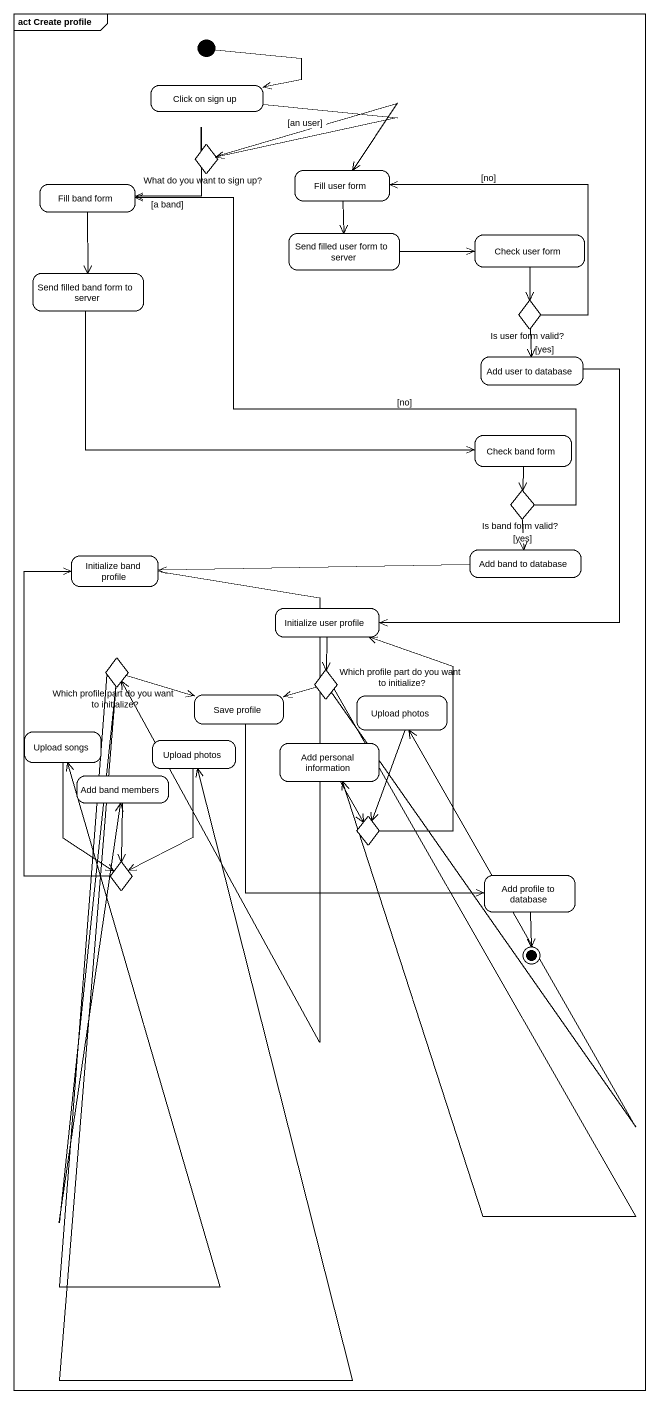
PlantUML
@startuml
mainframe act Create profile
hide empty description
state "Click on sign up" as Click_on_sign_up
state "What do you want to sign up?" as What_do_you_want_to_sign_up <<choice>>
state "Fill band form" as Fill_band_form
state "Fill user form" as Fill_user_form
state "Send filled user form to server" as Send_filled_user_form_to
state "Check user form" as Check_user_form
state "Send filled band form to server" as Send_filled_band_form_to
state "Is user form valid?" as Is_user_form_valid <<choice>>
state "Add user to database" as Add_user_to_database
state "Check band form" as Check_band_form
state "Is band form valid?" as Is_band_form_valid <<choice>>
state "Initialize band profile" as Initialize_band_profile
state "Add band to database" as Add_band_to_database
state "Initialize user profile" as Initialize_user_profile
state "Which profile part do you want to initialize?" as Which_profile_part_do_you <<choice>>
state "Save profile" as Save_profile
state "Which profile part do you want to initialize?" as Which_profile_part_do_you_2 <<choice>>
state "Upload photos" as Upload_photos
state "Upload songs" as Upload_songs
state "Add band members" as Add_band_members
state "Upload photos" as Upload_photos_2
state "Add personal information" as Add_personal_information
state choice1 <<choice>>
state choice2 <<choice>>
state "Add profile to database" as Add_profile_to_database
[*] --> Click_on_sign_up
Click_on_sign_up --> What_do_you_want_to_sign_up
What_do_you_want_to_sign_up -left-> Fill_band_form : [a band]
What_do_you_want_to_sign_up -right-> Fill_user_form : [an user]
Fill_band_form --> Send_filled_band_form_to
Fill_user_form --> Send_filled_user_form_to
Send_filled_user_form_to -right-> Check_user_form
Check_user_form --> Is_user_form_valid
Send_filled_band_form_to -right-> Check_band_form
Is_user_form_valid -up-> Fill_user_form : [no]
Is_user_form_valid --> Add_user_to_database : [yes]
Add_user_to_database --> Initialize_user_profile
Check_band_form --> Is_band_form_valid
Is_band_form_valid -up-> Fill_band_form : [no]
Is_band_form_valid --> Add_band_to_database : [yes]
Initialize_band_profile --> Which_profile_part_do_you
Add_band_to_database -left-> Initialize_band_profile
Initialize_user_profile --> Which_profile_part_do_you_2
Which_profile_part_do_you -right-> Save_profile
Which_profile_part_do_you --> Upload_songs
Which_profile_part_do_you --> Add_band_members
Which_profile_part_do_you --> Upload_photos_2
Save_profile --> Add_profile_to_database
Which_profile_part_do_you_2 -left-> Save_profile
Which_profile_part_do_you_2 -right-> Upload_photos
Which_profile_part_do_you_2 --> Add_personal_information
Upload_photos --> choice1
Upload_songs --> choice2
Add_band_members --> choice2
Upload_photos_2 --> choice2
Add_personal_information --> choice1
choice1 -up-> Initialize_user_profile
choice2 -up-> Initialize_band_profile
Add_profile_to_database --> [*]
@enduml
